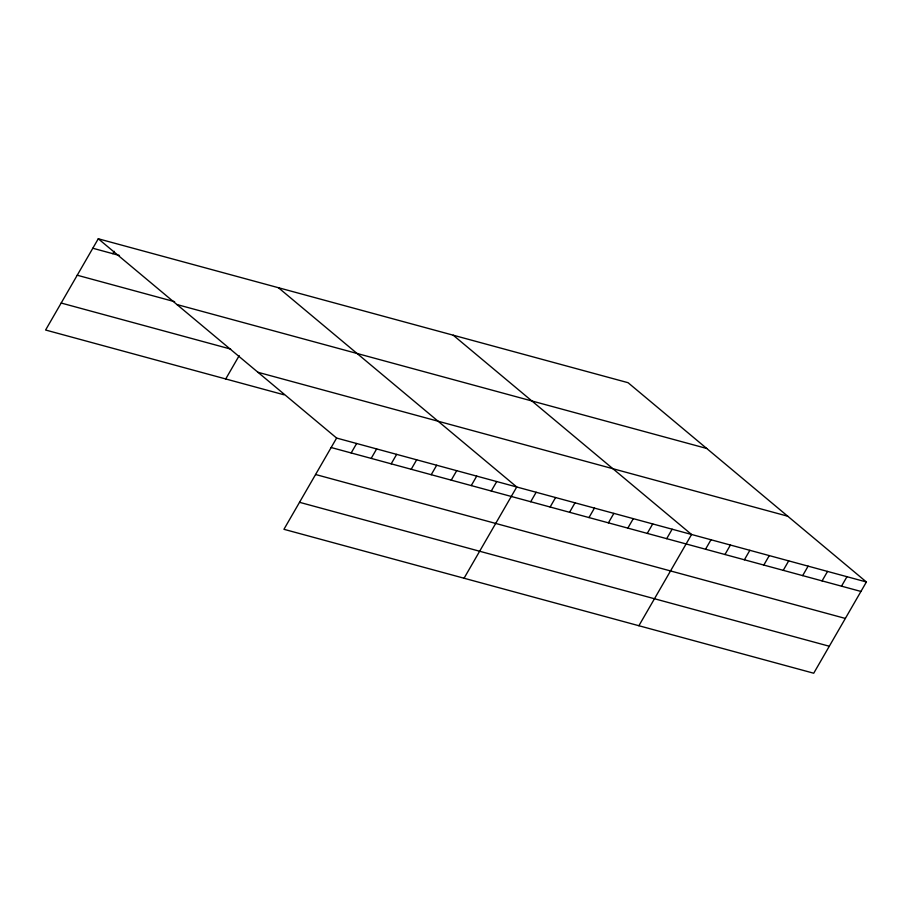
<?xml version="1.0" encoding="UTF-8"?>
<svg xmlns="http://www.w3.org/2000/svg" width="912" height="912" viewBox="0 0 912 912"><rect width="100%" height="100%" fill="white"/><g stroke="black" fill="none" stroke-linecap="round" stroke-linejoin="round"><path stroke-width="1.37" d="M866.4 581.981L336.619 438.056L283.94 529.302L813.721 673.227L866.4 581.981L628.06 382.698L98.279 238.773L45.6 330.019L283.997 394.793M112.826 253.684L114.194 251.313M225.72 378.959L239.183 355.646M351.166 452.956L356.638 443.494M371.184 458.394L376.645 448.932M391.191 463.832L396.663 454.358M411.209 469.27L416.67 459.796M431.228 474.707L436.688 465.234M451.235 480.145L456.707 470.672M471.253 485.583L476.714 476.11M491.26 491.021L496.732 481.547M464.06 578.231L516.751 486.985L278.411 287.713M530.704 501.737L536.165 492.263M550.13 507.015L555.59 497.542M569.555 512.293L575.016 502.82M588.981 517.571L594.442 508.098M608.407 522.838L613.867 513.376M627.832 528.116L633.293 518.654M647.258 533.395L652.718 523.933M666.683 538.673L672.144 529.211M638.89 625.723L691.57 534.489L453.23 335.206M705.535 549.229L710.995 539.756M724.96 554.507L730.421 545.034M744.386 559.786L749.846 550.312M763.811 565.064L769.272 555.59M783.237 570.342L788.698 560.869M802.663 575.62L808.123 566.147M822.077 580.898L827.549 571.425M841.502 586.177L846.974 576.703M92.807 248.246L119.495 255.497M77.235 275.23L174.637 301.69M176.928 304.54L706.709 448.465M61.184 303.035L230.633 349.068M257.971 372.29L787.751 516.215M331.147 447.518L860.928 591.443M315.575 474.502L845.356 618.439M299.524 502.307L829.304 646.243M98.279 238.773L336.619 438.056"/></g></svg>
